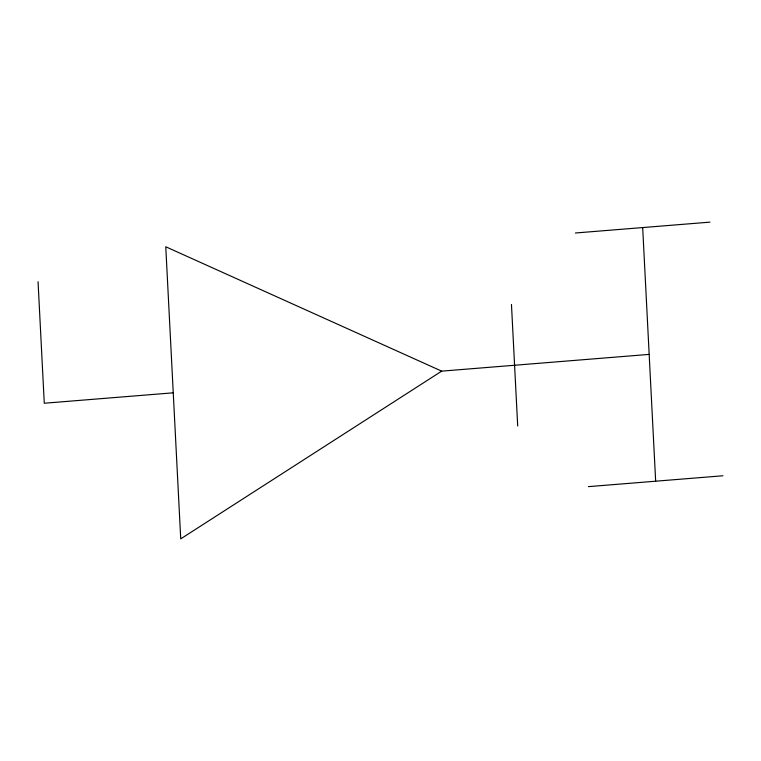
<?xml version="1.0" encoding="UTF-8"?>
<svg xmlns="http://www.w3.org/2000/svg" width="761" height="761" viewBox="0 0 761 761"><rect width="100%" height="100%" fill="white"/><g stroke="black" fill="none" stroke-linecap="round" stroke-linejoin="round"><path stroke-width="1.14" d="M441.684 371.14L180.728 538.864L165.765 246.773L441.684 371.14L649.162 354.388M575.383 232.999L709.965 222.136M173.242 392.819L44.271 403.235L38.05 281.703M588.367 486.64L722.95 475.768M642.674 227.568L655.659 481.209M511.468 304.486L517.699 426.027"/></g></svg>
